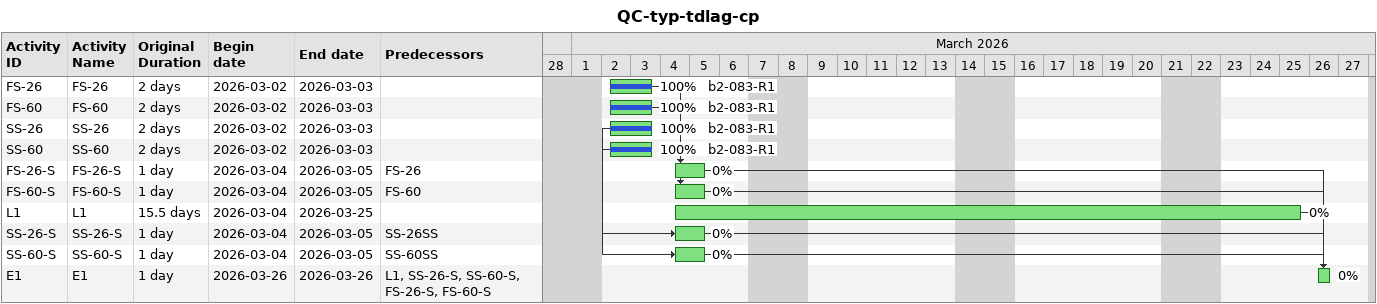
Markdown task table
QC-typ-tdlag-cp

| ID | Task | Original duration | Start | Finish | Predecessors | Resources | % complete |
|---|---|---|---|---|---|---|---|
| FS-26 | FS-26 | 2d | 2026-03-02 | 2026-03-03 |  | b2-083-R1 | 100 |
| FS-60 | FS-60 | 2d | 2026-03-02 | 2026-03-03 |  | b2-083-R1 | 100 |
| SS-26 | SS-26 | 2d | 2026-03-02 | 2026-03-03 |  | b2-083-R1 | 100 |
| SS-60 | SS-60 | 2d | 2026-03-02 | 2026-03-03 |  | b2-083-R1 | 100 |
| FS-26-S | FS-26-S | 1d | 2026-03-04 | 2026-03-05 | FS-26 |  | 0 |
| FS-60-S | FS-60-S | 1d | 2026-03-04 | 2026-03-05 | FS-60 |  | 0 |
| L1 | L1 | 15.5d | 2026-03-04 | 2026-03-25 |  |  | 0 |
| SS-26-S | SS-26-S | 1d | 2026-03-04 | 2026-03-05 | SS-26SS |  | 0 |
| SS-60-S | SS-60-S | 1d | 2026-03-04 | 2026-03-05 | SS-60SS |  | 0 |
| E1 | E1 | 1d | 2026-03-26 | 2026-03-26 | L1, SS-26-S, SS-60-S, FS-26-S, FS-60-S |  | 0 |
